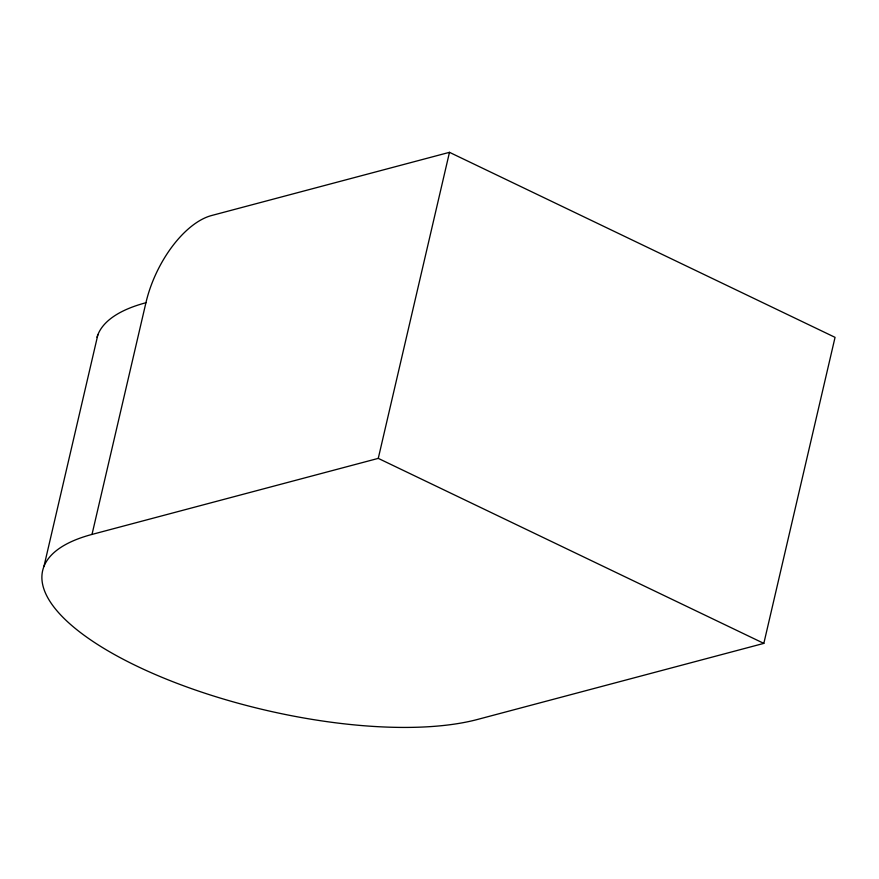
<?xml version="1.0" encoding="UTF-8"?>
<svg xmlns="http://www.w3.org/2000/svg" width="879" height="879" viewBox="0 0 879 879"><rect width="100%" height="100%" fill="white"/><g stroke="black" fill="none" stroke-linecap="round" stroke-linejoin="round"><path stroke-width="1.32" d="M43.95 566.439L97.866 334.767M92.009 534.421L145.925 302.739A81.307 41.478 -64.4 0 1 211.564 215.531L449.477 152.331L835.05 337.349L763.829 643.384L477.583 719.44A248.603 85.439 13.1 0 1 137.014 666.194A248.603 85.439 13.1 0 1 92.009 534.421L378.267 458.377L763.829 643.384M378.267 458.377L449.477 152.331M97.009 337.25A248.603 85.439 13.1 0 1 145.925 302.739"/></g></svg>
